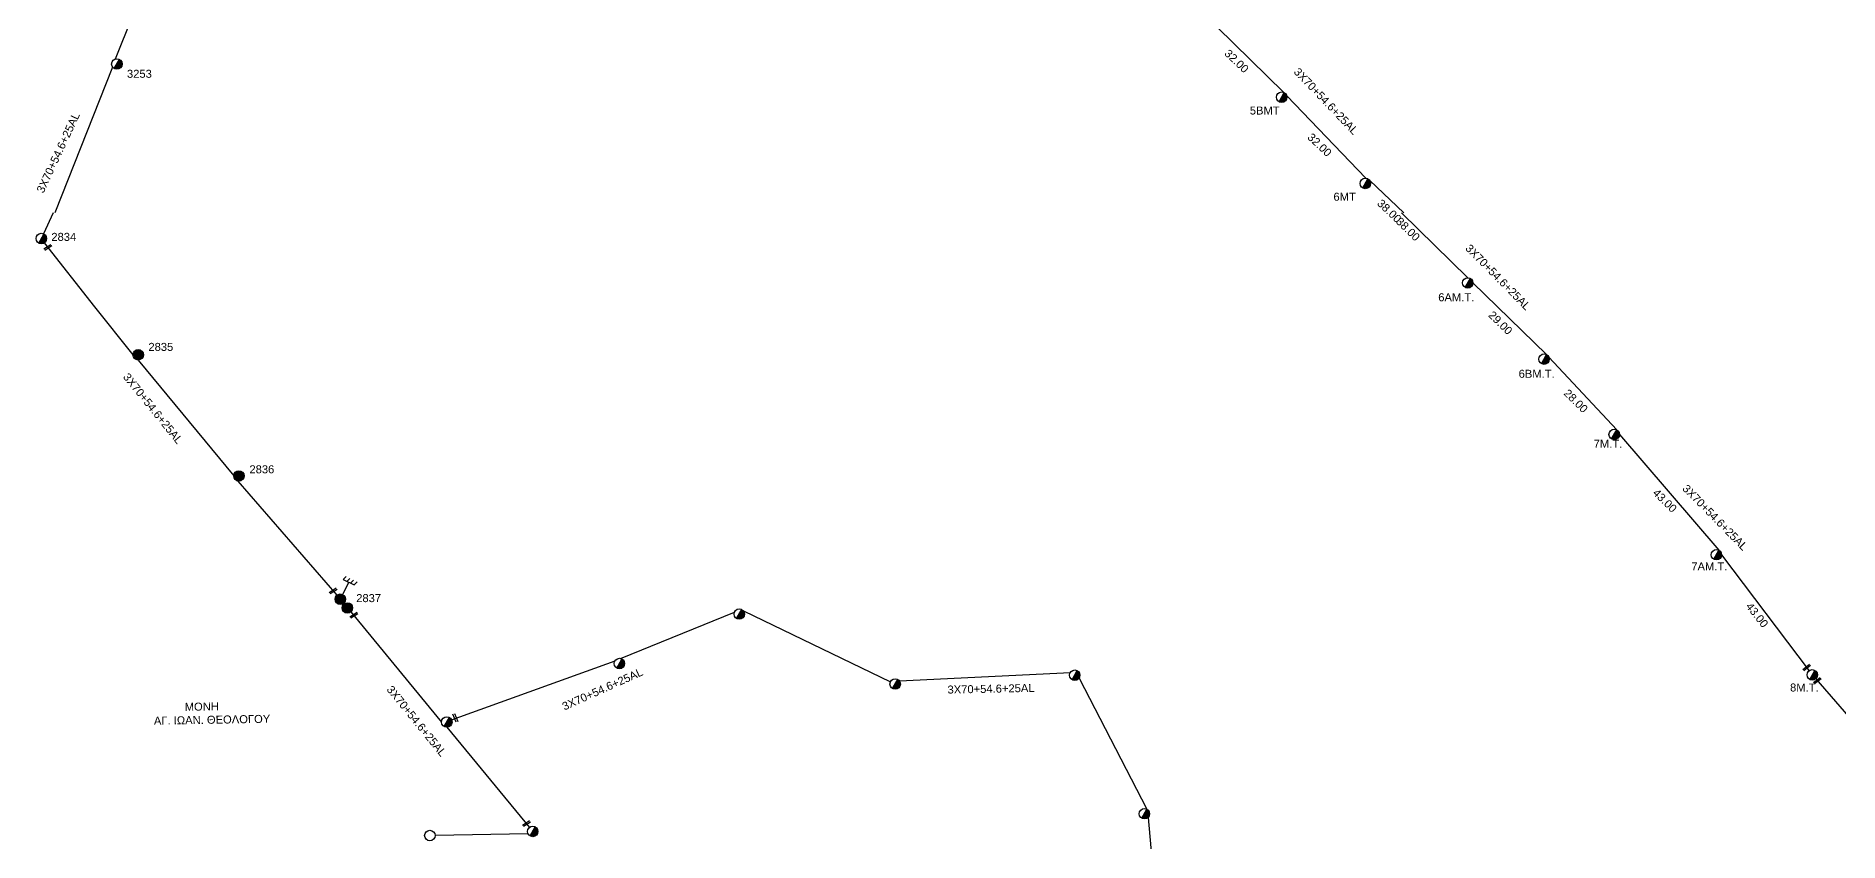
# Model space of a CAD drawing. Header units: millimetres. Extents: x 645 to 3057, y 900 to 1793.
# Drawn here: x 2200.7 to 2606.2, y 1241 to 1422.1 of the extents above; entities that cross this region are included whole.
import ezdxf

# ---------------------------------------------------------------- set-up
doc = ezdxf.new("R2010")
doc.units = ezdxf.units.MM
doc.linetypes.add('DASHED', pattern=[19.05, 12.7, -6.35])
for name, color, linetype in [('Γείωση', 7, 'Continuous'), ('Επιγραφές - Σχήματα', 7, 'Continuous'), ('Καλώδια ΧΤ   2x6AL', 7, 'DASHED'), ('Μηχανική τομή', 7, 'Continuous'), ('Στύλος Ξύλινος', 7, 'Continuous'), ('Στύλος Ξύλινος @ 1', 7, 'Continuous'), ('Στύλος ΦΜ', 7, 'Continuous'), ('Στύλος ΦΜ @ 1', 7, 'Continuous'), ('Συνεστραμμένα ΧΤ   3x70+54.6+25 AL', 7, 'SYN_LINE'), ('Υπόβαθρο ΔΕΗ', 7, 'Continuous')]:
    doc.layers.add(name, color=color, linetype=linetype)
doc.styles.get("Standard").update_dxf_attribs({"font": 'arial.ttf'})
doc.linetypes.add('SYN_LINE', pattern='A,0.5,-0.0001,["/\\/\\/\\/",Standard,S=0.1,R=0,X=0,Y=-0.05],-0.25', length=0.7501)

# ---------------------------------------------------------------- blocks, each defined once
blk = doc.blocks.new('ΥΠΑΡΧΩΝ ΤΣΙΜΕΝΤΕΝΙΟΣ ΣΤΥΛΟΣ')
at = {"layer": 'Στύλος ΦΜ'}
blk.add_hatch(color=256, dxfattribs=at).paths.add_polyline_path([(-1.29, -2.28, 0.574793), (2.62, 0, 0.268822), (1.3, 2.27)])
blk.add_line((-1.29, -2.28), (1.3, 2.27), dxfattribs=at)
blk.add_circle((0, 0), 2.62, dxfattribs=at)
at = {"layer": 'Στύλος ΦΜ', "flags": 4}
for tag, p in [('ΑΡΙΘΜΟΣ', (-4.68, 8.05)), ('ΤΥΠΟΣ', (-4.91, 3.03))]:
    blk.add_attdef(tag, p, '', height=4, dxfattribs=at)
blk = doc.blocks.new('ΥΠΑΡΧΩΝ ΞΥΛΙΝΟΣ ΣΤΥΛΟΣ')
at = {"layer": 'Στύλος Ξύλινος'}
h = blk.add_hatch(color=7, dxfattribs=at)
h.paths.add_polyline_path([(-2.62, 0, 0.270008), (-1.29, -2.28), (1.3, 2.27, 0.576266)])
h.paths.add_polyline_path([(-1.29, -2.28, 0.574793), (2.62, 0, 0.268822), (1.3, 2.27)])
at = {"layer": 'Στύλος Ξύλινος', "color": 7}
blk.add_line((-1.29, -2.28), (1.3, 2.27), dxfattribs=at)
blk.add_circle((0, 0), 2.62, dxfattribs=at)
at = {"layer": 'Στύλος Ξύλινος', "flags": 4}
for tag, p in [('ΑΡΙΘΜΟΣ', (-4.91, 8.6)), ('ΤΥΠΟΣ', (-4.85, 3.39))]:
    blk.add_attdef(tag, p, '', height=4, dxfattribs=at)
blk = doc.blocks.new('ΠΡΟΒΛΕΠΟΜΕΝΟΣ ΞΥΛΙΝΟΣ ΣΤΥΛΟΣ')
at = {"layer": 'Στύλος Ξύλινος', "color": 7}
blk.add_circle((0, 0), 2.62, dxfattribs=at)
at = {"layer": 'Στύλος Ξύλινος', "flags": 4}
for tag, p in [('ΑΡΙΘΜΟΣ', (-6.53, 6.96)), ('ΤΥΠΟΣ', (-6.8, 2.18))]:
    blk.add_attdef(tag, p, '', height=4, dxfattribs=at)
blk = doc.blocks.new('ΓΕΙΩΣΗ')
at = {"layer": 'Γείωση', "ltscale": 40}
for p, q in [((-2.34, 11.45), (-3, 9.45)), ((-0.34, 11.45), (-1, 9.45)), ((0, 9.45), (0, 0)), ((1.66, 11.45), (1, 9.45)), ((3.66, 11.45), (3, 9.45))]:
    blk.add_line(p, q, dxfattribs=at)
blk.add_lwpolyline([(-3, 9.45), (3, 9.45)], dxfattribs=at)
blk = doc.blocks.new('ΜΗΧΑΝΙΚΗ ΤΟΜΗ')
at = {"layer": 'Μηχανική τομή', "ltscale": 40}
for p, q in [((-1.89, 0.78), (1.89, 0.78)), ((1.89, 0), (-1.89, 0))]:
    blk.add_line(p, q, dxfattribs=at)

msp = doc.modelspace()

# ---------------------------------------------------------------- linework, layer by layer
at = {"layer": 'Καλώδια ΧΤ   2x6AL', "color": 85, "linetype": 'SYN_LINE', "ltscale": 20}
msp.add_lwpolyline([(2311.33302, 1242.81019), (2290.4443, 1242.40457)], dxfattribs=at)
at = {"layer": 'Συνεστραμμένα ΧΤ   3x70+54.6+25 AL', "color": 85, "ltscale": 20}
for points in [[(2229.97885, 1445.5453), (2218.45266, 1416.93705)], [(2217.90961, 1415.13643), (2204.91908, 1382.40401)], [(2204.52214, 1382.40401), (2202.35767, 1377.67122)], [(2202.53429, 1375.62908), (2213.80142, 1361.28639), (2222.47867, 1350.47322)], [(2223.65643, 1349.29546), (2245.1368, 1323.2402)], [(2246.05249, 1322.09197), (2268.33899, 1296.42635)], [(2271.4536, 1292.66175), (2291.88969, 1267.92008)], [(2332.11851, 1282.21389), (2357.73741, 1292.60629)], [(2359.78775, 1292.88238), (2392.84381, 1276.97284)], [(2294.14284, 1268.40039), (2330.90189, 1281.71234)], [(2394.86362, 1277.14639), (2433.30292, 1279.08892)], [(2435.27528, 1277.80115), (2450.54021, 1248.32173)], [(2293.06746, 1266.74231), (2311.642, 1244.23474)], [(2450.81099, 1246.49126), (2453.3858, 1217.57044)]]:
    msp.add_lwpolyline(points, dxfattribs=at)
at = {"layer": 'Συνεστραμμένα ΧΤ   3x70+54.6+25 AL', "color": 1, "ltscale": 20}
for points in [[(2462.57318, 1427.82153), (2481.29361, 1409.46032)], [(2481.96694, 1408.69688), (2499.78057, 1390.16434)], [(2500.63747, 1389.62726), (2508.28713, 1382.40401)], [(2507.77157, 1382.40401), (2522.67763, 1367.80601)], [(2523.8554, 1366.62825), (2540.42453, 1350.51537)], [(2540.93732, 1349.91864), (2556.21191, 1333.60369)], [(2556.80412, 1332.5818), (2579.18247, 1306.54767)], [(2579.77467, 1305.52578), (2599.45196, 1279.45229)], [(2600.97025, 1277.65606), (2623.52467, 1251.61817)]]:
    msp.add_lwpolyline(points, dxfattribs=at)

# ---------------------------------------------------------------- block references
at = {"layer": 'Γείωση', "xscale": 0.4499999999997755, "yscale": 0.4499999999997755, "zscale": 0.4499999999997755, "rotation": 333.6000219435007}
msp.add_blockref('ΓΕΙΩΣΗ', (2269.11119, 1295.53706), dxfattribs=at)
at = {"layer": 'Μηχανική τομή'}
for p, xscale, yscale, zscale, rotation in [((2203.44445, 1374.43955), 0.5000000000000691, 0.5000000000000691, 0.5000000000000691, 32.54246429728698), ((2267.62231, 1297.23062), 0.5000000000000691, 0.5000000000000691, 0.5000000000000691, 32.54246429728698), ((2272.2903, 1291.74176), 0.5000000000000691, 0.5000000000000691, 0.5000000000000691, 32.54246429728698), ((2599.0279, 1280.01419), 0.5000000000000291, 0.5000000000000291, 0.5000000000000291, 37.62414332532042), ((2601.43705, 1277.06948), 0.5000000000000291, 0.5000000000000291, 0.5000000000000291, 37.62414332532042), ((2295.15754, 1268.94516), 0.4999999999999776, 0.4999999999999776, 0.4999999999999776, 112.9129897370266), ((2311.11664, 1244.92576), 0.5000000000000691, 0.5000000000000691, 0.5000000000000691, 32.54246429728698)]:
    msp.add_blockref('ΜΗΧΑΝΙΚΗ ΤΟΜΗ', p, dxfattribs=dict(at, xscale=xscale, yscale=yscale, zscale=zscale, rotation=rotation))
at = {"layer": 'Στύλος Ξύλινος @ 1', "ltscale": 40}
ref = msp.add_blockref('ΥΠΑΡΧΩΝ ΞΥΛΙΝΟΣ ΣΤΥΛΟΣ', (2223.65643, 1350.47322), dxfattribs=dict(at, xscale=0.4499999999998181, yscale=0.4499999999998181, zscale=0.4499999999998181))
ref.add_attrib('ΤΥΠΟΣ', '2835', (2225.95443, 1351.34574), dxfattribs={"layer": 'Στύλος Ξύλινος', "height": 1.8, "flags": 4})
ref = msp.add_blockref('ΥΠΑΡΧΩΝ ΞΥΛΙΝΟΣ ΣΤΥΛΟΣ', (2246.31457, 1323.2402), dxfattribs=dict(at, xscale=0.4499999999998181, yscale=0.4499999999998181, zscale=0.4499999999998181))
ref.add_attrib('ΤΥΠΟΣ', '2836', (2248.67818, 1323.83092), dxfattribs={"layer": 'Στύλος Ξύλινος', "height": 1.8, "flags": 4})
at = {"layer": 'Στύλος Ξύλινος @ 1', "ltscale": 40, "xscale": 0.4499999999998181, "yscale": 0.4499999999998181, "zscale": 0.4499999999998181}
for name, p in [('ΥΠΑΡΧΩΝ ΞΥΛΙΝΟΣ ΣΤΥΛΟΣ', (2269.11119, 1295.53706)), ('ΠΡΟΒΛΕΠΟΜΕΝΟΣ ΞΥΛΙΝΟΣ ΣΤΥΛΟΣ', (2289.26653, 1242.40457))]:
    msp.add_blockref(name, p, dxfattribs=at)
at = {"layer": 'Στύλος Ξύλινος @ 1', "ltscale": 40}
ref = msp.add_blockref('ΥΠΑΡΧΩΝ ΞΥΛΙΝΟΣ ΣΤΥΛΟΣ', (2270.70282, 1293.5692), dxfattribs=dict(at, xscale=0.4499999999998181, yscale=0.4499999999998181, zscale=0.4499999999998181))
ref.add_attrib('ΤΥΠΟΣ', '2837', (2272.69196, 1294.87529), dxfattribs={"layer": 'Στύλος Ξύλινος', "height": 1.8, "flags": 4})
at = {"layer": 'Στύλος ΦΜ @ 1', "ltscale": 40}
ref = msp.add_blockref('ΥΠΑΡΧΩΝ ΤΣΙΜΕΝΤΕΝΙΟΣ ΣΤΥΛΟΣ', (2218.86005, 1415.83199), dxfattribs=dict(at, xscale=0.4499999999998181, yscale=0.4499999999998181, zscale=0.4499999999998181))
ref.add_attrib('ΤΥΠΟΣ', '3253', (2221.13628, 1412.74251), dxfattribs={"layer": 'Στύλος ΦΜ', "height": 1.8, "flags": 4})
ref = msp.add_blockref('ΥΠΑΡΧΩΝ ΤΣΙΜΕΝΤΕΝΙΟΣ ΣΤΥΛΟΣ', (2480.83371, 1408.37605), dxfattribs=dict(at, xscale=0.4499999999998181, yscale=0.4499999999998181, zscale=0.4499999999998181))
ref.add_attrib('ΤΥΠΟΣ', '5BMT', (2473.6659, 1404.48525), dxfattribs={"layer": 'Στύλος ΦΜ', "height": 1.8, "flags": 4})
ref = msp.add_blockref('ΥΠΑΡΧΩΝ ΤΣΙΜΕΝΤΕΝΙΟΣ ΣΤΥΛΟΣ', (2499.64411, 1388.9945), dxfattribs=dict(at, xscale=0.4499999999998181, yscale=0.4499999999998181, zscale=0.4499999999998181))
ref.add_attrib('ΤΥΠΟΣ', '6MT', (2492.4763, 1385.1037), dxfattribs={"layer": 'Στύλος ΦΜ', "height": 1.8, "flags": 4})
ref = msp.add_blockref('ΥΠΑΡΧΩΝ ΤΣΙΜΕΝΤΕΝΙΟΣ ΣΤΥΛΟΣ', (2201.86783, 1376.60014), dxfattribs=dict(at, xscale=0.4499999999998181, yscale=0.4499999999998181, zscale=0.4499999999998181))
ref.add_attrib('ΤΥΠΟΣ', '2834', (2204.12528, 1376.08115), dxfattribs={"layer": 'Στύλος ΦΜ', "height": 1.8, "flags": 4})
ref = msp.add_blockref('ΥΠΑΡΧΩΝ ΤΣΙΜΕΝΤΕΝΙΟΣ ΣΤΥΛΟΣ', (2522.67763, 1366.62825), dxfattribs=dict(at, xscale=0.4499999999998181, yscale=0.4499999999998181, zscale=0.4499999999998181))
ref.add_attrib('ΤΥΠΟΣ', '6AM.T.', (2516.04167, 1362.50298), dxfattribs={"layer": 'Στύλος ΦΜ', "height": 1.8, "flags": 4})
ref = msp.add_blockref('ΥΠΑΡΧΩΝ ΤΣΙΜΕΝΤΕΝΙΟΣ ΣΤΥΛΟΣ', (2539.83897, 1349.49348), dxfattribs=dict(at, xscale=0.4499999999998181, yscale=0.4499999999998181, zscale=0.4499999999998181))
ref.add_attrib('ΑΡΙΘΜΟΣ', '6BM.T.', (2534.12268, 1345.30392), dxfattribs={"layer": 'Στύλος ΦΜ', "height": 1.8, "flags": 4})
ref = msp.add_blockref('ΥΠΑΡΧΩΝ ΤΣΙΜΕΝΤΕΝΙΟΣ ΣΤΥΛΟΣ', (2555.62635, 1332.5818), dxfattribs=dict(at, xscale=0.4499999999998181, yscale=0.4499999999998181, zscale=0.4499999999998181))
ref.add_attrib('ΤΥΠΟΣ', '7M.T.', (2550.99383, 1329.57037), dxfattribs={"layer": 'Στύλος ΦΜ', "height": 1.8, "flags": 4})
ref = msp.add_blockref('ΥΠΑΡΧΩΝ ΤΣΙΜΕΝΤΕΝΙΟΣ ΣΤΥΛΟΣ', (2578.59691, 1305.52578), dxfattribs=dict(at, xscale=0.4499999999998181, yscale=0.4499999999998181, zscale=0.4499999999998181))
ref.add_attrib('ΤΥΠΟΣ', '7AM.T.', (2572.96068, 1302.00812), dxfattribs={"layer": 'Στύλος ΦΜ', "height": 1.8, "flags": 4})
at = {"layer": 'Στύλος ΦΜ @ 1', "ltscale": 40, "xscale": 0.4499999999998181, "yscale": 0.4499999999998181, "zscale": 0.4499999999998181}
for p in [(2358.83773, 1292.18626), (2331.8825, 1281.06001), (2393.90506, 1276.46207), (2434.2891, 1278.44503), (2293.06746, 1267.92008), (2449.95465, 1247.29984), (2312.39166, 1243.32636)]:
    msp.add_blockref('ΥΠΑΡΧΩΝ ΤΣΙΜΕΝΤΕΝΙΟΣ ΣΤΥΛΟΣ', p, dxfattribs=at)
at = {"layer": 'Στύλος ΦΜ @ 1', "ltscale": 40}
ref = msp.add_blockref('ΥΠΑΡΧΩΝ ΤΣΙΜΕΝΤΕΝΙΟΣ ΣΤΥΛΟΣ', (2600.16144, 1278.51219), dxfattribs=dict(at, xscale=0.4499999999998181, yscale=0.4499999999998181, zscale=0.4499999999998181))
ref.add_attrib('ΤΥΠΟΣ', '8M.T.', (2595.17041, 1274.77956), dxfattribs={"layer": 'Στύλος ΦΜ', "height": 1.8, "flags": 4})

# ---------------------------------------------------------------- texts
at = {"layer": 'Επιγραφές - Σχήματα', "char_height": 1.8, "attachment_point": 1}
for s, insert, width, rotation in [('38.00', (2507.62043, 1381.54911), 10.7099727, 315.6200112), ('29.00', (2528.41332, 1360.49846), 10.7099727, 315.6200112), ('28.00', (2545.37165, 1342.93571), 10.7099727, 315.6200112), ('43.00', (2565.39375, 1320.53576), 10.7099727, 315.6200112), ('43.00', (2586.51174, 1295.00157), 10.7099727, 308.3601879), ('          ΜΟΝΗ\\PΑΓ. ΙΩΑΝ. ΘΕΟΛΟΓΟΥ', (2227.12243, 1272.10584), 69.9753744, 0.9925881)]:
    msp.add_mtext(s, dxfattribs=dict(at, insert=insert, width=width, rotation=rotation))
at = {"layer": 'Συνεστραμμένα ΧΤ   3x70+54.6+25 AL', "color": 7, "char_height": 1.8, "width": 168.3717627, "attachment_point": 1}
for insert, rotation in [((2484.71037, 1415.18471), 313.7288258), ((2200.71669, 1387.43326), 65.0645868), ((2523.27747, 1375.52346), 314.5914572), ((2221.52149, 1346.58528), 309.0195509), ((2572.09065, 1321.51515), 314.5914572), ((2318.78291, 1272.12914), 24.2459622), ((2280.80866, 1276.32134), 309.0195509)]:
    msp.add_mtext('3X70+54.6+25AL', dxfattribs=dict(at, insert=insert, rotation=rotation))
at = {"layer": 'Συνεστραμμένα ΧΤ   3x70+54.6+25 AL', "ltscale": 20, "insert": (2405.65961, 1276.1025), "char_height": 1.8, "width": 168.3717627, "attachment_point": 1, "rotation": 1.1449979}
msp.add_mtext('3X70+54.6+25AL', dxfattribs=at)
at = {"layer": 'Υπόβαθρο ΔΕΗ', "color": 7, "char_height": 1.8, "width": 168.3717627, "attachment_point": 1, "rotation": 316.49082}
for s, insert in [('32.00', (2469.04738, 1419.31422)), ('32.00', (2487.70254, 1400.48809)), ('38.00', (2503.38591, 1385.61471))]:
    msp.add_mtext(s, dxfattribs=dict(at, insert=insert))

doc.saveas('drawing.dxf')
